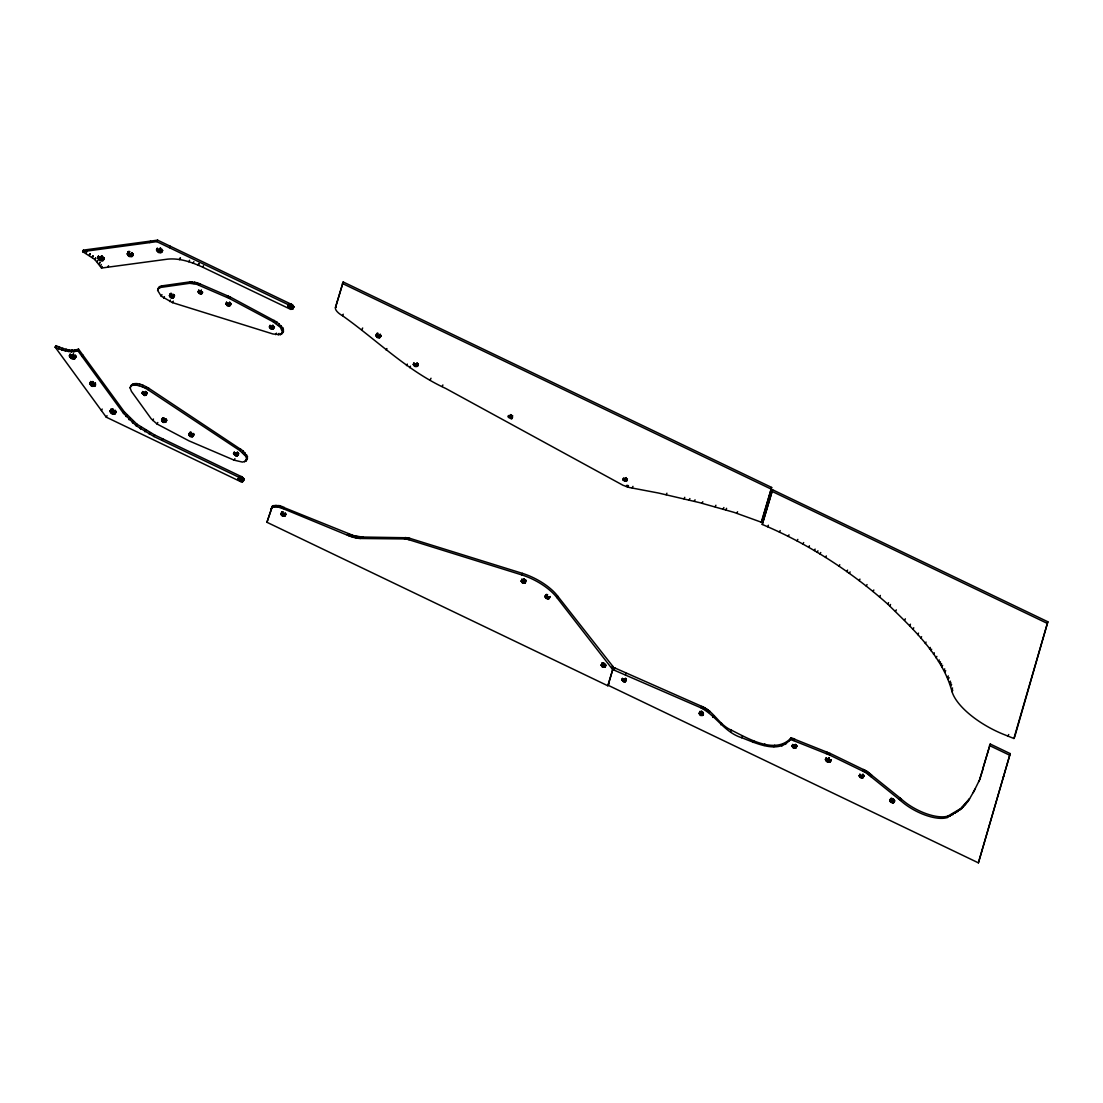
<?xml version="1.0" encoding="UTF-8"?>
<svg xmlns="http://www.w3.org/2000/svg" width="1103" height="1103" viewBox="0 0 1103 1103"><rect width="100%" height="100%" fill="white"/><g stroke="black" fill="none" stroke-linecap="round" stroke-linejoin="round"><path stroke-width="1.5" d="M157.95 288.945L160.707 287.414L189.675 283.306L196.596 284.271L229.41 298.472L273.31 321.883L280.576 327.426L282.671 332.734L280.369 334.636L272.965 333.988L172.509 302.636L161.19 296.142L157.619 290.379L158.735 287.456L161.493 285.925L190.447 281.817L197.382 282.782L230.182 296.983L276.756 321.979L282.782 327.894L283.457 331.245L281.872 333.906M97.615 257.523C110.217 256.186 97.684 266.595 98.429 255.882M127.148 253.676C139.791 253.138 125.37 261.797 128.224 251.608M127.948 252.049C127.838 255.234 134.511 253.924 132.153 256.434M156.474 249.747C168.207 248.699 156.088 257.95 157.288 248.12M292.13 306.358C290.144 311.639 284.615 302.898 291.661 306.744M291.316 307.999L288.517 305.104M292.915 308.84L289.951 305.503L156.805 241.64L82.656 251.622L83.442 250.119L157.591 240.151L290.737 304.001C295.659 304.869 293.205 311.735 289.055 308.592L202.745 267.202C191.867 262.224 179.968 257.978 167.821 259.122L101.517 268.043L94.803 259.467L82.656 251.622M158.735 287.456L157.619 290.379M266.94 522.284L272.4 506.167L279.059 505.588L353.484 535.575L361.908 537.023L408.055 537.781L522.395 573.353A35.985 14.808 27.6 0 1 557.691 596.13L612.579 666.033L613.282 667.866L607.781 685.749L266.94 522.284L272.4 506.167M335.45 307.572L343.185 281.968L771.645 487.443L762.063 520.713L761.277 522.202L734.019 512.357L699.44 502.596L658.546 493.041L629.399 487.512L623.071 485.306L445.722 388.449C406.938 370.622 376.812 340.027 342.454 315.692A10.492 4.315 27.6 0 1 335.45 307.572L343.185 281.968M612.703 669.507L701.025 707.864C716.012 715.626 724.561 732.447 741.671 737.714C755.913 743.05 778.539 754.466 790.368 739.355L829.525 754.976L865.924 772.651L900.503 800.488A33.531 13.801 27.6 0 0 947.256 817.516L961.568 808.651L969.509 798.806L960.451 808.733L948.042 816.027A33.531 13.801 27.6 0 1 901.289 798.999L866.696 771.149L830.297 753.487L791.154 737.866C775.409 755.1 748.055 738.417 731.441 730.186C719.184 725.002 713.903 711.283 701.798 706.375L615.074 668.06L613.489 668.018L612.703 669.507L608.153 685.294L978.402 862.849L1010.21 753.611L990.246 744.029L979.616 779.738L983.187 768.543M761.277 522.202L771.645 487.443M762.242 524.449L772.583 489.773L1047.85 621.775L1014.663 736.997L1013.891 738.486L1002.544 733.936A56.46 23.232 27.6 0 1 952.027 691.664C942.527 655.871 913.312 629.33 887.777 604.154C850.606 571.078 808.154 543.71 762.242 524.449L772.583 489.773M990.246 744.029L982.911 768.419M1013.891 738.486L1047.85 621.775M978.402 862.849L1010.21 753.611M130.113 387.884C132.663 379.501 143.914 385.333 148.85 388.297L243.156 450.962L247.486 456.78L245.983 461.026L242.453 462.088L234.139 460.158L189.04 440.883L157.012 423.993L151.276 418.878L131.422 391.358L130.113 387.884L131.367 385.03M75.142 358.503C67.531 347.721 68.744 364.073 75.928 357.014M89.757 383.361C102.289 383.279 88.254 391.234 90.667 381.569M109.983 411.061C122.392 410.992 108.439 418.823 110.879 409.268M78.52 349.086C71.061 352.036 62.857 348.603 55.936 345.639L55.15 347.128L106.246 417.168L239.392 481.032C243.487 483.721 244.425 478.95 240.289 477.93L153.965 436.54L136.11 425.675L123.439 413.225L77.748 350.575L78.52 349.086L124.225 411.722L136.896 424.172L154.751 435.037L241.667 476.744L244.025 479.019L243.349 480.177M980.388 778.235L974.28 790.534M82.973 251.787L83.442 250.119M85.979 253.345L86.765 251.842M89.164 255.262L89.95 253.759M89.44 255.455L90.225 253.952M92.128 257.316L92.9 255.813M92.376 257.523L93.162 256.02M94.803 259.467L95.575 257.978M95.023 259.674L95.796 258.185M97.753 257.964L98.484 256.296M97.946 258.254L98.732 256.765M98.084 258.46L98.539 256.475M98.388 258.764L99.16 257.261M97.119 261.673L97.905 260.17M98.581 258.957L98.856 256.958M98.967 259.246L99.753 257.757M99.215 259.439L99.367 257.468M99.656 259.701L100.442 258.212M100.759 257.289L101.531 255.786M99.946 259.881L100.731 258.392L100.001 257.95M101.214 257.495L102 256.006M101.517 257.675L102.289 256.172M100.414 260.087L101.2 258.598M100.718 260.239L101.504 258.736L104.275 258.722M55.467 347.28L56.253 345.777M99.049 263.865L99.822 262.376M99.187 264.072L99.973 262.583M101.186 260.391L101.959 258.888M101.49 260.487L102.276 258.984M102.593 258.419L103.365 256.93M101.903 260.556L102.689 259.067M102.193 260.611L102.965 259.108M102.551 260.611L103.324 259.108M102.786 260.611L104.206 257.923M103.048 260.529L104.261 258.088M100.525 266.016L101.297 264.513M103.227 260.473L104.344 258.364M55.15 347.128L58.542 348.631L59.314 347.128M58.859 348.741L59.645 347.252M101.517 268.043L102.289 266.554M58.542 348.631L61.92 349.858L62.692 348.369M62.223 349.954L63.009 348.451M107.791 267.202L108.563 265.713M61.92 349.858L65.201 350.795L65.987 349.306M65.491 350.851L66.277 349.361M65.201 350.795L68.317 351.416L69.103 349.927M68.593 351.443L69.365 349.954M68.317 351.416L71.199 351.705L71.971 350.216M69.365 355.759L70.192 353.898M71.433 351.705L72.219 350.216M69.406 356.007L70.178 354.518M69.503 356.2C70.33 352.905 72.991 358.668 75.597 357.234M69.668 356.49L70.454 354.987M69.847 356.683L70.633 355.194M70.123 356.986L70.895 355.497M70.358 357.179L71.13 355.69M70.716 357.482L71.488 355.993M71.199 351.705L73.763 351.664L74.535 350.175M70.992 357.662L71.778 356.172M73.97 351.636L74.756 350.134M72.426 355.442L73.212 353.953M71.419 357.937L72.205 356.448M71.723 358.089L72.508 356.6M72.881 355.676L73.667 354.187M72.178 358.323L72.963 356.834M73.763 351.664L75.955 351.292L76.907 349.72M72.495 358.434L73.267 356.945M127.272 254.076L128.637 251.484M128.072 252.987L128.858 251.484M72.95 358.613L73.736 357.11M127.452 254.352L128.238 252.863M73.239 358.682L74.025 357.179M74.259 356.586L75.032 355.097M127.576 254.531L129.189 251.484M74.494 356.779L75.266 355.29M127.851 254.821L128.637 253.318M128.651 253.028L129.437 251.525M73.68 358.778L74.466 357.289M128.031 255L128.817 253.497M129.051 253.097L129.837 251.608M73.942 358.792L75.542 355.593M74.315 358.82L75.721 355.786M128.389 255.276L129.175 253.773M74.521 358.778L75.886 356.076M128.624 255.441L129.409 253.952M74.811 358.723L75.735 357.138M129.037 255.689L129.809 254.2M129.299 255.841L130.071 254.352M129.727 256.048L130.512 254.545M130.002 256.172L130.788 254.683M131.133 254.048L131.919 252.559M130.444 256.31L131.216 254.821M131.367 254.228L132.153 252.725M130.719 256.406L131.491 254.903M131.105 256.475L131.891 254.972M131.354 256.516L132.139 255.027M131.698 256.516L133.091 253.649M131.905 256.516L133.27 253.924M132.319 256.392L133.242 254.752M82.063 356.503L82.849 355.014M149.787 242.591L150.573 241.088M156.805 241.64L157.591 240.151M156.557 249.995L157.329 248.492M156.598 250.147C157.371 246.934 159.894 252.38 162.362 250.932M156.778 250.409L157.564 248.92M156.902 250.588L157.688 249.099M157.177 250.864L157.95 249.375M157.357 251.057L158.143 249.554M157.701 251.319L158.487 249.829M157.936 251.498L158.722 249.995M158.336 251.732L159.122 250.243M159.328 249.526L160.114 248.037M89.826 383.747L90.846 381.445M158.598 251.898L159.383 250.395M159.756 249.719L160.542 248.23M89.922 383.927L90.694 382.424M160.018 249.885L160.804 248.382M90.074 384.189L90.598 382.258M159.025 252.091L159.797 250.588M90.225 384.368L91.011 382.879M159.301 252.215L160.087 250.712M90.487 384.657L90.846 382.7M159.714 252.353L160.5 250.85M90.694 384.837L91.48 383.334M160.004 252.435L160.776 250.946M91.894 382.975L92.68 381.473M161.176 250.739L161.962 249.25M91.025 385.112L91.259 383.155M160.376 252.504L161.162 251.015M91.287 385.278L92.059 383.775M92.335 383.127L93.107 381.638M160.638 252.559L161.424 251.057M92.611 383.237L93.383 381.735M160.955 252.546L161.741 251.057M91.673 385.526L91.811 383.61M161.176 252.546L161.962 251.057M161.424 252.477L162.665 250.367M91.949 385.664L92.735 384.175M161.727 252.284L162.637 250.505M92.376 385.885L93.162 384.395L95.313 384.809L94.527 386.312M92.666 385.981L93.438 384.492M93.093 386.147L93.879 384.657M93.355 386.202L94.141 384.713M94.293 384.285L95.079 382.796M94.513 384.464L95.285 382.975M93.769 386.298L94.555 384.809M93.989 386.312L95.547 383.251M94.348 386.34L95.134 384.85M94.803 386.257L95.713 384.685M169.407 247.692L170.179 246.19M159.053 287.924L159.838 286.422M160.707 287.414L161.493 285.925M179.293 259.508L180.065 258.005M179.706 259.591L180.492 258.088M101.421 410.55L102.193 409.048M161.19 296.142L161.976 294.639M163.658 298.155L164.43 296.652M169.338 295.632C179.706 294.846 167.587 302.484 170.358 293.577M170.675 293.481L169.448 295.866L170.965 293.453M106.246 417.168L107.032 415.679M171.117 293.467L169.697 296.238L171.475 293.522M110.052 411.433L111.182 409.061M170.069 296.61L171.641 293.563M110.148 411.612L110.92 410.109M170.193 296.721L170.979 295.218L170.124 294.046M110.286 411.874L110.796 409.709M188.792 261.742L189.578 260.253M110.452 412.053L111.238 410.55M170.551 296.969L171.337 295.466M111.431 410.509L112.216 409.02M170.703 297.079L170.979 295.218M110.7 412.329L111.072 410.371M111.83 410.606L112.616 409.116M110.907 412.508L111.693 411.005M171.255 297.383L171.875 295.797M112.092 410.661L112.878 409.172M111.238 412.784L111.472 410.826M171.668 297.548L172.454 296.059M172.537 295.825L173.323 294.322M111.5 412.949L112.272 411.447M112.52 410.826L113.292 409.323M169.641 301.546L170.413 300.057M171.847 297.617L172.619 296.128L174.384 296.169M172.895 296.073L173.667 294.57M111.886 413.198L112.023 411.281M172.233 297.727L173.791 294.68M112.161 413.335L112.933 411.833M172.399 297.782L174.081 294.942M172.757 297.824L173.529 296.321M112.575 413.542L113.361 412.053L116.173 411.915L115.084 413.832M172.895 297.838L173.681 296.349M173.185 297.81L174.426 295.425M112.851 413.653L113.637 412.15M173.516 297.713L174.522 295.659M113.278 413.804L114.064 412.301M114.133 411.695L114.919 410.192M114.464 411.957L115.236 410.468M113.54 413.859L114.326 412.37M113.94 413.956L114.726 412.467M114.671 412.136L115.457 410.647M114.174 413.97L114.96 412.481M172.509 302.636L173.295 301.147M193.094 263.162L193.88 261.659M114.519 413.997L116.008 411.364M114.974 413.915L116.105 411.543M130.581 386.519L132.594 384.078M131.822 385.581L133.725 385.112L134.511 383.623M197.92 265.037L198.705 263.534M198.375 265.244L199.16 263.741M133.725 385.112L136.207 385.168L136.979 383.665M189.675 283.306L190.447 281.817M123.439 413.225L124.225 411.722M191.55 283.25L192.336 281.748M123.688 413.515L124.46 412.026M136.207 385.168L139.088 385.719L139.86 384.23M193.963 283.568L194.735 282.078M202.745 267.202L203.517 265.699M125.935 416.327L126.721 414.838M126.225 416.631L126.997 415.128M139.088 385.719L142.19 386.753L142.976 385.25M196.596 284.271L197.382 282.782M142.011 393.04L142.756 391.441M142.122 393.275C149.677 389.359 144.203 401.313 142.907 391.786M142.204 393.385L142.99 391.896M128.913 419.471L129.699 417.968M142.411 393.647L143.197 392.158L147.154 393.261M142.19 386.753L145.334 388.187L146.12 386.684M199.119 285.222L199.891 283.733M142.535 393.757L143.321 392.268M129.23 419.76L130.016 418.271M142.976 394.129L143.611 392.53M143.335 394.378L144.107 392.889M143.5 394.474L144.272 392.971M143.886 394.681L144.672 393.192M144.851 392.93L145.637 391.427M144.066 394.75L144.838 393.261M145.017 393.026L145.803 391.524M197.975 291.564C207.654 290.268 197.478 298.568 198.761 289.979M198.126 291.909L198.871 290.31M144.465 394.929L146.147 391.772M198.333 292.171C198.182 289.358 203.765 292.585 201.532 293.77M145.527 393.371L146.299 391.882M198.416 292.281L199.202 290.792M145.031 395.081L145.817 393.592M198.705 292.543L199.491 291.054L198.83 292.653M145.182 395.095L145.954 393.606M246.727 459.827L245.941 456.449L239.999 450.7L148.064 389.786L148.85 388.297M145.527 395.15L146.92 392.516M145.651 395.136L147.002 392.627M199.188 292.902L199.974 291.413M145.941 395.108L147.113 392.861M199.34 293.012L200.112 291.509M146.23 394.971L147.154 393.178M199.726 293.233L200.512 291.73M200.636 291.44L201.408 289.937M132.319 422.601L133.105 421.098M199.891 293.315L200.677 291.826M132.677 422.89L133.463 421.387M200.305 293.481L201.256 292.061M201.656 292.171L200.87 293.674L201.821 292.226M201.394 293.756L202.166 292.267M201.821 293.756L202.731 292.24M136.11 425.675L136.896 424.172M136.496 425.951L137.282 424.462M140.233 428.64L141.019 427.151M140.646 428.902L141.432 427.412M144.631 431.466L145.403 429.977M145.058 431.714L145.844 430.225M152.669 420.519L153.455 419.016M149.222 434.113L150.008 432.61M149.677 434.348L150.463 432.845M157.012 423.993L157.798 422.49M161.603 419.94L162.527 418.134M161.603 420.146C172.247 419.54 159.259 426.902 162.817 418.009M161.838 420.601L163.106 417.982M162.444 419.457L163.23 417.968M153.965 436.54L154.751 435.037M162.169 420.974L163.575 418.009M162.954 419.526L163.727 418.023M162.458 421.236L164.126 418.134M162.61 421.332L163.382 419.843M227.273 297.438L228.059 295.949M162.954 421.58L163.74 420.091L162.389 418.644M163.12 421.677L163.906 420.188M163.52 421.897L164.471 420.464M225.757 303.615C235.435 302.319 225.26 310.632 226.542 302.043M164.099 422.132L165.781 418.988M225.908 303.959L226.653 302.36M164.264 422.173L165.933 419.085M226.198 304.331L226.901 302.732C227.797 305.117 232.83 303.049 230.017 305.655M164.664 422.284L166.222 419.347M229.41 298.472L230.182 296.983M165.56 420.96L166.346 419.457M226.487 304.593L227.273 303.104L226.611 304.704M165.16 422.352L166.07 420.85M166.746 420.078L165.574 422.311L166.787 420.174M227.121 305.062L227.756 303.463M227.508 305.283L228.293 303.78M227.673 305.366L228.459 303.876M228.804 303.711L229.589 302.208M228.087 305.545L228.872 304.042M228.955 303.808L229.741 302.319M228.266 305.614L229.038 304.111M229.438 304.166L230.1 302.567M228.652 305.724L229.603 304.276M229.176 305.807L230.1 304.331M229.603 305.807L230.789 303.311M229.727 305.793L230.941 303.656M162.141 440.455L162.927 438.953M188.737 434.43C199.395 433.837 186.407 441.186 189.964 432.293M188.889 434.775L189.523 432.927M188.985 434.885L190.364 432.252M189.178 435.147L190.722 432.293L189.302 435.258M189.744 435.63L191.26 432.431M190.654 433.962L191.426 432.473M190.102 435.878L190.874 434.375L189.675 433.272M190.267 435.961L191.053 434.472M190.654 436.181L191.439 434.679L193.577 435.065M190.833 436.25L191.619 434.761M191.246 436.416L192.184 434.968M192.294 434.872L193.066 433.369M191.798 436.581L193.356 433.631M191.95 436.595L193.48 433.755M192.294 436.636L193.687 434.017M192.418 436.623L193.77 434.127M192.708 436.595L193.88 434.361M192.997 436.471L193.935 434.665M269.27 326.819C278.949 325.509 268.774 333.823 270.056 325.233M269.422 327.164L270.166 325.564M270.497 326.033L269.725 327.536L270.414 325.923L274.027 327.494M270.125 327.908L270.786 326.309M273.31 321.883L274.096 320.38M270.483 328.156L271.269 326.667M270.635 328.267L271.421 326.764M271.021 328.473L271.807 326.984M271.931 326.695L272.717 325.192M271.2 328.57L271.972 327.081M272.469 327.012L273.103 325.413M271.6 328.735L272.551 327.315M272.165 328.915L272.951 327.426M272.331 328.97L273.117 327.467M272.689 329.011L273.475 327.508M272.841 329.025L273.613 327.536M273.117 328.997L274.316 326.516M275.971 323.482L276.756 321.979M273.447 328.901L274.468 326.86M287.649 306.317L288.641 304.442M287.731 306.593L288.917 304.359M287.869 306.786L289.041 304.345M287.938 306.896L289.441 304.373L290.847 304.897M278.521 325.413L279.307 323.924M288.255 307.213L289.717 304.428M289.11 305.986L289.896 304.483M288.503 307.406L289.289 305.917M288.655 307.516L289.427 306.027M289.951 305.503L290.737 304.001M288.945 307.696L289.731 306.193M290.075 305.559L290.861 304.07M289.11 307.792L289.882 306.289M290.254 305.641L291.027 304.152M289.413 307.93L290.199 306.441M275.653 334.65L276.426 333.147M289.593 308.013L290.379 306.51M290.778 305.958L291.564 304.469M289.896 308.109L291.895 304.662M290.861 306.992L291.647 305.49L292.088 306.096M290.351 308.22L291.854 305.696M280.576 327.426L281.362 325.936M290.751 308.247L292.35 305.021M290.558 309.157L292.64 305.228M290.875 309.212L291.661 307.709M292.212 307.089L292.998 305.6M291.385 309.295L292.171 307.806M292.447 307.323L293.219 305.821M278.246 334.885L279.031 333.396M291.661 309.295L292.433 307.806M292.681 307.682L293.467 306.179M292.088 309.295L293.619 306.4M292.281 309.24L293.715 306.717M282.01 329.397L282.782 327.894M292.598 309.13L293.77 306.91M280.369 334.636L283.457 331.245M282.713 331.203L283.499 329.7M233.478 453.636L234.222 452.037M233.588 453.871C241.143 449.955 235.656 461.909 234.374 452.382M233.671 453.981L234.456 452.492M233.877 454.243L234.663 452.754L238.62 453.857L237.696 455.567M234.001 454.353L234.787 452.864M234.291 454.629L235.077 453.126M234.443 454.726L235.215 453.236M234.787 454.974L235.573 453.485M234.967 455.07L235.739 453.567M235.353 455.277L236.139 453.788M235.532 455.36L236.304 453.857M236.483 453.623L237.269 452.12M235.932 455.525L237.614 452.368M236.98 453.967L237.765 452.478M234.139 460.158L234.925 458.669M236.497 455.677L238.055 452.74M236.649 455.704L237.421 454.202M236.993 455.746L237.779 454.243M237.117 455.732L238.469 453.223M237.407 455.704L238.579 453.471M239.999 450.7L240.785 449.197M242.37 452.464L243.156 450.962M244.466 454.477L245.252 452.975M245.941 456.449L246.727 454.96M244.521 461.799L247.499 458.338M246.714 458.269L247.486 456.78M245.983 461.026L246.755 459.537M238.083 479.033L238.813 477.434M240.399 478.812C244.728 481.653 235.725 480.646 238.979 477.737M238.289 479.336L239.075 477.847M238.482 479.543L239.254 478.04M238.606 479.653C239.02 477.254 240.881 478.605 239.296 480.136M238.855 479.846L239.627 478.357M239.006 479.957L239.792 478.454M240.289 477.93L241.074 476.427M239.461 480.219L240.233 478.73M239.765 480.37L241.667 476.744M239.696 481.17L240.482 479.667M240.84 479.102L241.984 476.951M240.247 480.55L241.86 477.806M240.261 481.377L241.047 479.874M241.212 479.419L241.998 477.916M240.702 480.66L242.495 477.282M240.606 481.501L242.757 477.502M241.212 480.66L242.384 478.426M241.488 480.577L242.467 478.702M242.412 479.364L243.198 477.861M242.605 479.584L243.391 478.082M241.929 481.721L242.701 480.232M242.936 479.943L243.722 478.454M242.205 481.749L243.832 478.661M242.563 481.68L244.025 479.019M242.798 481.639L244.066 479.198M243.17 481.377L244.108 479.502M342.454 315.692L343.24 314.203M361.894 329.494L362.68 328.005M272.51 507.256L273.296 505.767M270.8 508.883L274.013 505.436M274.482 506.829L275.267 505.326M273.227 506.939L275.488 506.732L276.274 505.243M277.046 506.925L277.818 505.436M275.488 506.732L278.273 507.077L279.059 505.588M279.997 507.559L280.782 506.07M278.273 507.077L281.375 507.945L282.161 506.456M281.375 507.945L283.168 508.69L283.954 507.187M280.865 513.708C291.426 514.549 278.383 519.472 281.803 511.999M280.907 514.053L282.078 511.875M281.072 514.398L282.409 511.847L281.692 513.336M281.375 514.756L282.878 511.889M282.189 513.391L282.975 511.902M281.651 512.275L282.492 513.571L281.706 515.06L282.575 513.626M375.902 335.409C386.422 334.733 373.82 342.22 377.033 333.313L375.944 335.519M282.299 515.459L282.492 513.571M376.151 335.877L377.529 333.244M376.344 336.125L376.688 333.63M376.468 336.25L378.026 333.299M282.74 515.708L283.623 514.26M376.757 336.498L377.129 334.636M285.58 514.605L284.091 514.453L283.306 515.942L285.029 512.867M376.909 336.608L377.695 335.119M377.254 336.856L377.543 335.009M377.433 336.953L378.219 335.464M283.857 516.094L285.443 513.24M377.819 337.16L378.605 335.67L380.99 335.891M284.353 516.149L285.194 514.66M377.998 337.242L378.784 335.739M284.739 516.121L285.925 513.943M285.029 515.997L285.953 514.232M378.398 337.408L380.08 334.25M378.577 337.449L380.232 334.361M378.963 337.559L379.749 336.07M379.115 337.587L379.901 336.084M379.46 337.628L380.245 336.125M379.584 337.615L380.37 336.112M379.873 337.587L381.045 335.34M380.163 337.449L381.086 335.643M386.147 350.051L386.919 348.562M406.511 365.589L407.297 364.087M409.682 367.657L410.468 366.168M413.101 364.293C422.876 363.177 412.646 370.925 413.887 362.804M413.28 364.652L414.052 363.149M413.625 365.079C413.501 362.901 420.45 364.983 417.444 366.32M414.011 365.41L414.7 363.838M414.066 365.451L414.852 363.949M414.494 365.727L415.197 364.197M415.114 366.072L415.886 364.569M416.134 364.307L416.92 362.818M415.707 366.306L417.43 363.177M416.258 366.458L417.858 363.549M416.769 366.499L418.175 363.935M417.168 366.458L418.34 364.28M283.168 508.69L347.362 535.189L348.134 533.687M347.362 535.189L348.713 535.727L349.486 534.224M430.239 379.735L431.025 378.246M348.713 535.727L350.051 536.21L350.837 534.721M350.051 536.21L351.388 536.665L352.16 535.176M351.388 536.665L352.698 537.064L353.484 535.575M352.698 537.064L353.994 537.423L354.78 535.934M353.994 537.423L355.276 537.726L356.048 536.237M355.276 537.726L356.517 537.988L357.303 536.499M356.517 537.988L357.73 538.195L358.516 536.706M357.73 538.195L358.902 538.361L359.688 536.858M358.902 538.361L360.033 538.457L360.819 536.968M360.033 538.457L361.122 538.512L361.908 537.023M361.122 538.512L362.942 537.023M442.124 386.464L442.896 384.961M362.17 538.512L404.484 538.94L405.27 537.437M405.932 539.119L406.717 537.616M404.484 538.94L407.269 539.284L408.055 537.781M407.269 539.284L408.896 539.725L409.668 538.236M509.71 416.038L510.565 414.563M511.061 414.769L510.275 416.258L508.083 416.038A2.44 1.006 27.6 0 0 508.883 417.651L512.095 418.52L510.358 416.3L511.144 414.797M510.827 416.548L511.613 415.059M510.455 418.492L511.227 416.989M510.923 418.616L512.523 415.762M511.806 417.306L512.592 415.817M511.406 418.685L512.247 417.182L509.669 416.162A2.44 1.006 27.6 0 1 508.938 415.417M511.806 418.644L512.633 417.127M408.896 539.725L521.609 574.856L522.395 573.353M521.099 580.909C531.177 580.081 519.541 587.665 522.022 578.91M521.25 581.24L521.94 579.544L525.524 581.571M521.347 581.378L522.133 579.888M521.526 581.612L522.312 580.109M521.678 581.75L522.464 580.247M521.94 581.97L523.746 578.951M522.119 582.108L522.905 580.605M522.422 582.329L523.208 580.826M523.318 580.592L524.104 579.103M522.643 582.439L523.415 580.936M523.539 580.688L524.325 579.199M522.974 582.618L523.76 581.129M523.884 580.881L524.656 579.378M523.194 582.715L523.98 581.212M523.553 582.853L524.545 581.419M524.104 583.018L525.607 580.068M524.283 583.032L525.773 580.206M524.587 583.073L525.938 580.44M524.738 583.06L525.773 581.543L525.097 582.991M545.006 596.323C555.264 596.902 543.117 602.224 545.778 594.82M545.034 596.668L546.206 594.476M545.778 595.11L545.144 596.944L546.605 594.448M545.502 597.371L545.93 595.441M546.233 595.992L547.102 594.503M545.833 597.674L546.219 595.813M545.916 597.729L547.639 594.655M546.426 598.06L546.619 596.171M546.867 598.309L547.75 596.861L548.77 597.206M547.433 598.543L548.219 597.054M547.543 598.571L548.315 597.081M547.984 598.695L548.853 597.219M548.481 598.764L549.322 597.261M548.88 598.722L550.052 596.544M549.156 598.598L550.08 596.599M612.51 669.369L556.905 597.633L557.691 596.13M622.919 479.791C622.795 474.345 631.44 485.168 622.919 479.791L623.705 478.288L627.166 479.722M623.402 480.205L624.188 478.716M623.898 480.55L624.601 479.005M624.367 480.798L625.236 479.336M626.187 477.627L625.401 479.129L626.256 477.668M624.946 481.032L625.718 479.543M625.015 481.06L625.801 479.571M625.498 481.198L626.339 479.708M625.98 481.253L627.4 478.702M626.38 481.211L627.207 479.708M626.297 486.644L627.083 485.141M627.648 487.016L628.434 485.527M632.184 487.857L632.97 486.354M666.143 494.695L666.929 493.206M683.998 498.804L684.77 497.315M601.066 665.012C611.434 664.42 598.846 671.617 602.224 662.917M601.218 665.343L602.279 662.889M601.273 665.412L602.679 662.848M601.493 665.716L601.852 663.51M601.576 665.771L603.162 662.917M601.99 666.143L603.713 663.068M689.113 500.031L689.899 498.542M602.39 666.419L603.176 664.93L602.279 664.213M602.486 666.474C602.293 664.006 606.609 665.523 604.058 667.108M603.396 664.751L604.279 663.303M602.941 666.722L603.824 665.261M604.292 665.454L603.506 666.957L605.23 663.882M604.541 667.163L605.326 665.674M605.726 665.633L604.94 667.136L606.126 664.957M694.27 501.3L695.055 499.797M611.793 667.522L612.579 666.033M612.165 668.349L612.937 666.86M612.427 668.956L613.213 667.467M614.302 669.562L615.074 668.06M702.032 503.258L702.818 501.755M607.781 685.749L608.939 683.805M621.665 679.765L622.45 678.276C623.485 687.789 629.317 676.139 621.72 679.889M621.913 680.124L622.685 678.635M622.009 680.248L622.795 678.759M622.271 680.496L623.043 678.993L625.828 680.22M625.304 674.829L626.077 673.34M622.409 680.62L623.195 679.117M622.726 680.841L623.512 679.351M622.905 680.965L623.678 679.462M623.25 681.158L624.036 679.669M623.443 681.268L624.229 679.765M623.815 681.42L625.498 678.262M715.116 506.732L715.902 505.243M624.008 681.502L624.794 679.999M624.367 681.599L625.815 678.483M624.56 681.654L625.966 678.621M625.442 680.344L626.228 678.855M624.877 681.695L626.325 678.979M625.304 681.682L626.09 680.193M625.442 681.682L626.228 680.179M723.113 509.021L723.899 507.518M725.815 509.82L726.601 508.318M736.79 513.253L737.576 511.764M767.605 526.724L768.391 525.221M779.407 532.032L780.179 530.543M788.245 536.334L789.017 534.845M701.025 707.864L701.798 706.375M698.985 713.296C709.16 712.579 697.137 719.956 700.019 711.256M699.137 713.627C698.778 710.58 704.61 714.372 702.459 715.447M699.426 713.986L700.102 712.373M699.688 714.234L701.274 711.242M702.721 708.567L703.493 707.078M699.826 714.358L701.632 711.352M700.143 714.579L701.825 711.435M700.322 714.703L701.094 713.2M701.411 713.076L702.197 711.587M700.667 714.896L701.453 713.407M701.605 713.186L702.39 711.683M700.86 715.006L701.646 713.503M704.183 709.381L704.969 707.878M701.232 715.158L702.211 713.738M701.784 715.337L703.383 712.359M701.977 715.392L702.763 713.889M702.294 715.433L703.08 713.931M702.721 715.42L703.507 713.931M705.823 710.277L706.609 708.774M707.147 711.201L707.933 709.712M797.055 540.884L797.827 539.395M708.622 712.235L709.394 710.746M708.843 712.441L709.629 710.952M802.874 544.041L803.66 542.552M712.703 717.377L713.489 715.875M808.637 547.281L809.423 545.792M720.783 724.754L721.569 723.251M814.345 550.604L815.117 549.101M817.171 552.286L817.943 550.783M819.97 553.982L820.756 552.493M730.669 731.689L731.441 730.186M825.527 557.415L826.312 555.926M741.671 737.714L742.457 736.225M839.011 566.211L839.783 564.722M753.073 742.429L753.845 740.94M846.787 571.575L847.573 570.086M849.324 573.381L850.11 571.878M764.062 745.504L764.848 744.001M859.182 580.605L859.954 579.103M773.906 746.731L774.692 745.228M781.944 746.014L782.73 744.525M866.255 586.038L867.027 584.549M785.488 744.387L786.274 742.898M789.362 740.83L790.148 739.341M790.368 739.355L791.154 737.866M790.741 739.465L791.527 737.962M792.368 739.92L793.154 738.417M793.898 740.554L794.684 739.051M791.871 745.973C801.385 744.746 791.237 752.797 792.643 744.373M792.009 746.304L792.74 744.69M873.038 591.484L873.824 589.995M792.299 746.662L792.988 745.049L796.904 746.331M792.561 746.91L793.347 745.407M792.699 747.034L793.484 745.545M793.016 747.255L793.802 745.766M793.195 747.379L793.967 745.89M793.553 747.572L794.325 746.083M794.491 745.862L795.263 744.36M793.733 747.682L794.518 746.18M794.836 746.055L795.621 744.553M794.105 747.834L795.801 744.677M794.312 747.917L796.118 744.897M794.656 748.013L795.442 746.51M794.849 748.068L795.635 746.566M795.166 748.11L795.952 746.607M795.346 748.124L796.118 746.634M795.594 748.11L796.793 745.628M795.925 748.013L796.945 745.973M879.546 596.93L880.332 595.427M887.777 604.154L888.549 602.665M889.749 605.961L890.535 604.458M895.512 611.352L896.298 609.862M826.299 753.652L827.085 752.149M825.43 759.236C837.26 759.76 823.61 766.24 826.271 757.651M827.829 754.273L828.615 752.784M825.43 759.567L826.216 757.954M825.54 759.815L826.312 758.326L830.752 760.56M825.595 759.967L826.381 758.464M825.816 760.229L826.588 758.74M825.94 760.394L826.712 758.892M826.23 760.656L827.016 759.167M826.409 760.822L827.181 759.319M829.525 754.976L830.297 753.487M826.767 761.07L827.553 759.581M826.974 761.222L827.76 759.733M827.857 759.154L828.643 757.651M827.388 761.442L828.16 759.953M828.27 759.319L829.056 757.83M828.505 759.443L829.291 757.954M827.622 761.566L828.408 760.077M828.036 761.746L828.822 760.257M828.284 761.842L829.07 760.353M828.684 761.966L829.47 760.463M828.918 762.021L829.704 760.532M829.291 762.076L830.063 760.574M829.497 762.104L830.283 760.601M829.787 762.076L830.573 760.574M829.966 762.063L831.248 759.829M830.297 761.911L831.248 760.16M904.57 620.327L905.342 618.824M909.685 625.677L910.458 624.188M912.967 629.248L913.753 627.759M917.751 634.611L918.523 633.122M920.826 638.196L921.598 636.693M925.265 643.545L926.037 642.056M859.085 775.657C868.516 774.361 858.617 782.496 859.871 774.168M859.182 775.878L859.968 774.389M859.237 776.002L860.009 774.499M859.513 776.36L860.202 774.733M859.775 776.595L860.561 775.106M862.808 770.942L863.594 769.453M859.913 776.733L860.299 774.871M860.23 776.953L861.016 775.45M860.409 777.077L860.698 775.23M860.767 777.27L861.54 775.767M860.96 777.367L861.733 775.878L864.159 775.947M862.063 775.754L862.836 774.251M864.283 771.755L865.055 770.252M861.319 777.518L863.015 774.375M861.526 777.601L862.298 776.112M861.87 777.698L863.332 774.596M862.063 777.753L862.849 776.264M929.498 648.909L930.284 647.42M862.381 777.794L863.166 776.305M862.56 777.822L863.346 776.319M862.822 777.794L864.021 775.326M862.96 777.78L864.159 775.657M865.924 772.651L866.696 771.149M930.863 650.701L931.649 649.212M867.234 773.575L868.02 772.072M868.709 774.609L869.495 773.106M869.784 775.588L870.57 774.099M933.524 654.286L934.31 652.797M870.984 776.691L871.77 775.188M936.075 657.871L936.861 656.382M938.501 661.455L939.273 659.952M939.659 663.234L940.445 661.745M940.79 665.026L941.562 663.523M941.879 666.805L942.651 665.302M943.934 670.362L944.72 668.859M944.899 672.127L945.685 670.638M947.518 677.421L948.304 675.918M948.304 679.158L949.076 677.669M949.683 682.633L950.469 681.144M889.79 800.282C900.351 801.109 887.308 806.031 890.728 798.572M950.29 684.356L951.076 682.854M889.804 800.557L891.003 798.434M889.942 800.888L891.141 798.42M890.135 801.136L891.569 798.42M890.231 801.261L890.576 799.068M891.114 799.965L891.886 798.462M890.631 801.619L892.079 798.517M950.841 686.052L951.627 684.563M891.651 800.116L892.437 798.613M890.948 801.853L892.63 798.696M891.127 801.964L891.9 800.475L891.017 799.758M892.217 800.351L893.003 798.848M891.472 802.157L892.258 800.668M892.41 800.447L893.196 798.958M891.665 802.267L892.451 800.778L894.05 801.219L893.265 802.722M892.037 802.419L892.823 800.93M892.23 802.501L893.016 801.012M893.265 800.985L894.037 799.496M892.589 802.598L894.188 799.62M951.779 689.444L952.565 687.941M892.782 802.653L893.568 801.164M893.099 802.694L893.885 801.205M893.527 802.694L894.45 801.192M893.857 802.598L894.878 800.654M952.027 691.664L952.799 690.161M899.428 799.496L900.2 798.007M900.503 800.488L901.289 798.999M947.256 817.516L948.042 816.027M950.055 816.22L950.841 814.731M952.716 814.814L953.502 813.325M955.226 813.338L955.998 811.849M957.542 811.794L958.328 810.305M959.665 810.236L960.451 808.733M961.568 808.651L962.354 807.148M963.277 807.051L964.063 805.548M964.822 805.424L965.608 803.922M966.228 803.756L967.014 802.267M967.524 802.06L968.31 800.557M978.582 781.848L979.367 780.359M973.191 792.616L975.066 789.031M1007.949 736.004L1008.721 734.515M1002.848 777.973L1003.633 776.484M973.977 791.113L968.737 800.295M293.701 307.337L292.86 307.792M166.443 420.781L163.74 420.091M75.955 351.292L77.748 350.575M242.191 479.129L238.579 478.275L238.193 479.226M239.765 476.799L240.523 477.02M172.619 296.128L171.475 295.576M284.091 514.453L282.975 513.915M100.731 258.392L101.504 258.736M342.399 283.471L770.859 488.946M771.797 491.262L1047.064 623.278M989.46 745.518L1009.438 755.1M92.459 384.037L93.162 384.395M112.658 411.695L113.361 412.053M145.334 388.187L148.064 389.786M336.222 307.213A10.492 4.315 27.6 0 1 336.236 306.069M521.609 574.856A35.985 14.808 27.6 0 1 556.905 597.633"/></g></svg>
